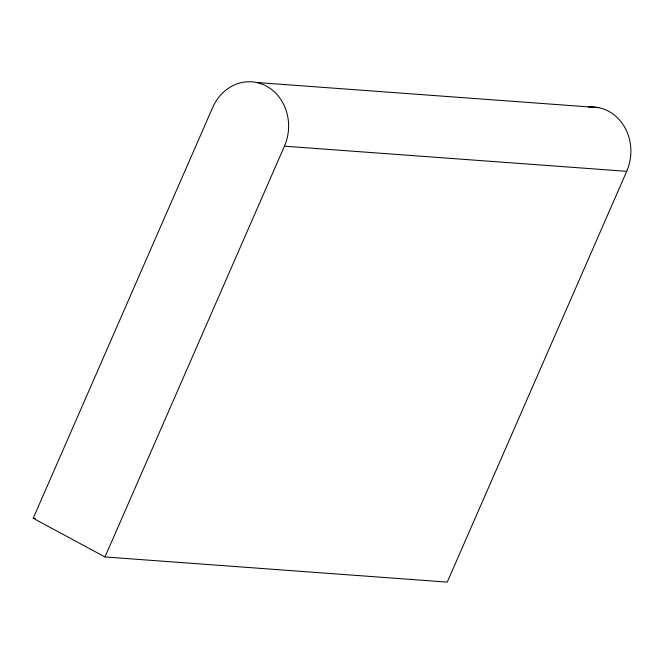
<?xml version="1.0" encoding="UTF-8"?>
<svg xmlns="http://www.w3.org/2000/svg" width="664" height="664" viewBox="0 0 664 664"><rect width="100%" height="100%" fill="white"/><g stroke="black" fill="none" stroke-linecap="round" stroke-linejoin="round"><path stroke-width="1" d="M33.2 518.293L212.663 107.518A45.127 40.039 -85.8 0 1 266.364 86.096A45.127 40.039 -85.8 0 1 284.449 146.18L104.987 556.955L33.2 518.293L35.267 518.451M588.287 107.045A45.127 40.039 -85.8 0 1 626.708 171.329L447.245 582.112L104.987 556.955M256.47 82.485L598.721 107.634M284.449 146.18L626.708 171.329"/></g></svg>
